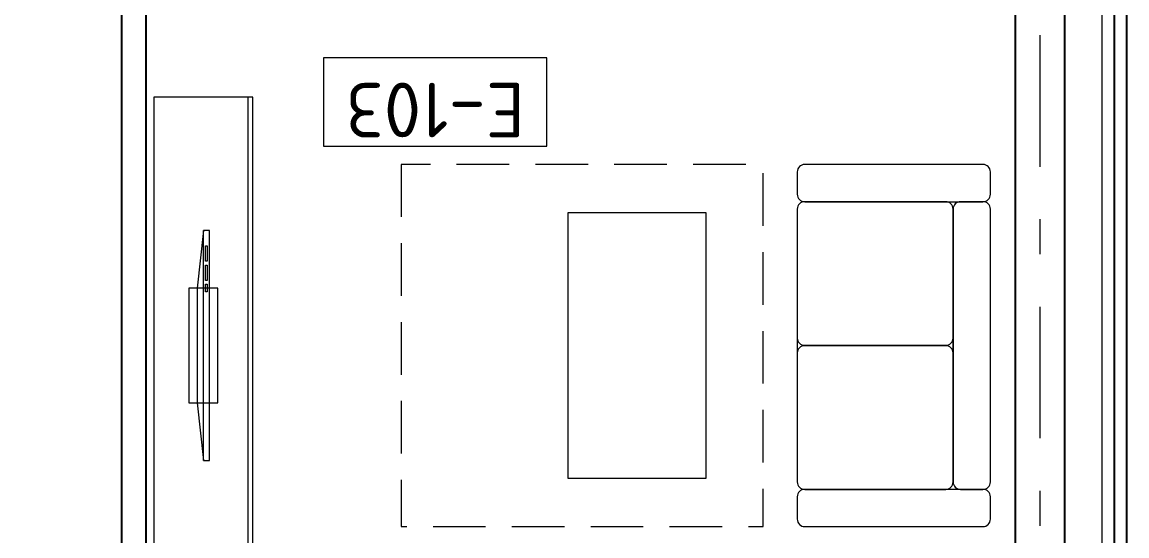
# Model space of a CAD drawing. Header units: millimetres. Extents: x 18162 to 3540582, y 72188 to 247925.
# Drawn here: x 365344 to 369794, y 79693 to 81762 of the extents above; entities that cross this region are included whole.
import ezdxf
from ezdxf.enums import TextEntityAlignment as Align

# ---------------------------------------------------------------- set-up
doc = ezdxf.new("R2010")
doc.units = ezdxf.units.MM
doc.header["$MEASUREMENT"] = 0
doc.set_wipeout_variables(frame=1)
for name, pattern in [('Double Dashed', [1093.611073, 529.166651, -211.666656, 141.111112, -211.666656]), ('Hidden Line', [317.5, 211.666667, -105.833333]), ('Wipeout_Contour', [1000, 0, -1000])]:
    doc.linetypes.add(name, pattern=pattern)
for name, color, linetype in [('Archicad Zone Stamps', 7, 'Continuous'), ('Interior - Furniture', 7, 'Continuous'), ('Model Unit - Zone A', 7, 'Continuous'), ('Structural - Bearing', 7, 'Continuous'), ('Structural - Grid', 7, 'Continuous')]:
    doc.layers.add(name, color=color, linetype=linetype)
doc.styles.add('GENERATED_STYLE_2', font='')
doc.styles.add('GENERATED_STYLE_3', font='', dxfattribs={"width": 0.8})
doc.styles.get('GENERATED_STYLE_2').set_extended_font_data('ISOCPEUR MON')
doc.styles.get('GENERATED_STYLE_3').set_extended_font_data('ISOCPEUR MON')

# ---------------------------------------------------------------- blocks, each defined once
blk = doc.blocks.new('Carpet 27[28]_3', base_point=(366870.3, 79730.2))
at = {"layer": 'Interior - Furniture', "color": 7, "linetype": 'Hidden Line', "lineweight": 5, "flags": 128}
blk.add_lwpolyline([(366870.3, 81188.5), (366870.3, 79730.2), (368328.6, 79730.2), (368328.6, 81188.5)], close=True, dxfattribs=at)
blk = doc.blocks.new('Зочны өрөө_E-103_12_3', base_point=(367251, 81801.8))
at = {"layer": 'Archicad Zone Stamps', "color": 7, "linetype": 'Continuous', "lineweight": 5}
for p, q in [((367457.8, 81617.4), (366557.8, 81617.4)), ((366557.8, 81617.4), (366557.8, 81262.5)), ((367457.8, 81262.5), (367457.8, 81617.4)), ((366557.8, 81262.5), (367457.8, 81262.5))]:
    blk.add_line(p, q, dxfattribs=at)
at = {"layer": 'Archicad Zone Stamps', "color": 7, "lineweight": 5, "style": 'GENERATED_STYLE_2'}
for tag, p in [('DUMMY_861', (366645.5, 81298)), ('ROOM_NUMBER', (367007.8, 81298))]:
    blk.add_attdef(tag, text='', height=220, rotation=180, dxfattribs=at).set_placement(p, align=Align.TOP_CENTER)
blk = doc.blocks.new('Coffee Table 04 27[92]_3', base_point=(367542.7, 79924.6))
at = {"layer": 'Interior - Furniture', "color": 7, "linetype": 'Continuous', "lineweight": 5, "flags": 128}
blk.add_lwpolyline([(367542.7, 79924.6), (368099.1, 79924.6), (368099.1, 80994.1), (367542.7, 80994.1)], close=True, dxfattribs=at)
blk = doc.blocks.new('Sofa 01 27[93]_3', base_point=(369244, 81188.5))
at = {"layer": 'Interior - Furniture', "color": 7, "linetype": 'Continuous', "lineweight": 5}
for p, q in [((369214, 81188.5), (368496.2, 81188.5)), ((368466.2, 81158.5), (368466.2, 81068.5)), ((369244, 81068.5), (369244, 81158.5)), ((369064, 81038.5), (368496.2, 81038.5)), ((369064, 81038.5), (368496.2, 81038.5)), ((368496.2, 81038.5), (369214, 81038.5)), ((369214, 81038.5), (369124, 81038.5)), ((368466.2, 81008.5), (368466.2, 80489.4)), ((368466.2, 81008.5), (368466.2, 79910.2)), ((369094, 80489.4), (369094, 81008.5)), ((369094, 79910.2), (369094, 81008.5)), ((369094, 81008.5), (369094, 79910.2)), ((369244, 79910.2), (369244, 81008.5)), ((368496.2, 80459.4), (369064, 80459.4)), ((369064, 80459.4), (368496.2, 80459.4)), ((368466.2, 80429.4), (368466.2, 79910.2)), ((369094, 79910.2), (369094, 80429.4)), ((368496.2, 79880.2), (369064, 79880.2)), ((368496.2, 79880.2), (369064, 79880.2)), ((369214, 79880.2), (368496.2, 79880.2)), ((369124, 79880.2), (369214, 79880.2)), ((368466.2, 79850.2), (368466.2, 79760.2)), ((369244, 79760.2), (369244, 79850.2)), ((368496.2, 79730.2), (369214, 79730.2))]:
    blk.add_line(p, q, dxfattribs=at)
for centre, start, end in [((368496.2, 81158.5), 90, 180), ((369214, 81158.5), 0, 90), ((368496.2, 81068.5), 180, 270), ((368496.2, 81008.5), 90, 180), ((368496.2, 81008.5), 90, 180), ((369064, 81008.5), 0, 90), ((369064, 81008.5), 0, 90), ((369124, 81008.5), 90, 180), ((369214, 81068.5), 270, 0), ((369214, 81008.5), 0, 90), ((368496.2, 80489.4), 180, 270), ((368496.2, 80429.4), 90, 180), ((369064, 80489.4), 270, 0), ((369064, 80429.4), 0, 90), ((368496.2, 79910.2), 180, 270), ((368496.2, 79910.2), 180, 270), ((368496.2, 79850.2), 90, 180), ((369064, 79910.2), 270, 0), ((369064, 79910.2), 270, 0), ((369124, 79910.2), 180, 270), ((369214, 79910.2), 270, 0), ((369214, 79850.2), 0, 90), ((368496.2, 79760.2), 180, 270), ((369214, 79760.2), 270, 0)]:
    blk.add_arc(centre, 30, start, end, dxfattribs=at)
blk = doc.blocks.new('TV Stand Mounted 27[96]_3', base_point=(366274, 79459.4))
at = {"layer": 'Interior - Furniture', "color": 7, "linetype": 'Continuous', "lineweight": 5}
blk.add_line((366254, 79459.4), (366254, 81459.4), dxfattribs=at)
at = {"layer": 'Interior - Furniture', "color": 7, "linetype": 'Continuous', "lineweight": 5, "flags": 128}
blk.add_lwpolyline([(366274, 79459.4), (366274, 81459.4), (365874, 81459.4), (365874, 79459.4)], close=True, dxfattribs=at)
blk = doc.blocks.new('Flat Panel TV 27[97]_3', base_point=(366099, 79996.6))
at = {"layer": 'Interior - Furniture', "color": 7, "linetype": 'Continuous', "lineweight": 5}
for p, q in [((366074, 79996.6), (366074, 80922.1)), ((366082.7, 80798.7), (366082.7, 80860.4)), ((366082.7, 80860.4), (366089, 80860.4)), ((366089, 80860.4), (366089, 80798.7)), ((366089, 80798.7), (366082.7, 80798.7)), ((366082.7, 80721.6), (366082.7, 80783.3)), ((366082.7, 80783.3), (366089, 80783.3)), ((366089, 80783.3), (366089, 80721.6)), ((366089, 80721.6), (366082.7, 80721.6)), ((366082.7, 80675.3), (366082.7, 80706.2)), ((366082.7, 80706.2), (366089, 80706.2)), ((366089, 80706.2), (366089, 80675.3)), ((366089, 80675.3), (366082.7, 80675.3))]:
    blk.add_line(p, q, dxfattribs=at)
at = {"layer": 'Interior - Furniture', "color": 7, "linetype": 'Continuous', "lineweight": 5, "flags": 128}
for points in [[(366099, 79996.6), (366099, 80922.1), (366074, 80922.1), (366049, 80690.7), (366049, 80228), (366074, 79996.6)], [(366131.8, 80228), (366131.8, 80690.7), (366016.1, 80690.7), (366016.1, 80228)]]:
    blk.add_lwpolyline(points, close=True, dxfattribs=at)
blk = doc.blocks.new('Standard grid marker[167]_3', base_point=(369444, 72524.1))
at = {"layer": 'Structural - Grid', "color": 13, "linetype": 'Double Dashed', "lineweight": 13}
blk.add_line((369444, 73524.1), (369444, 100185.5), dxfattribs=at)
at = {"layer": 'Structural - Grid', "color": 13, "lineweight": 13, "style": 'GENERATED_STYLE_3'}
blk.add_attdef('AC_MarkerText_1', text='', height=250, rotation=180, dxfattribs=at).set_placement((369444, 101360.5), align=Align.TOP_CENTER)

msp = doc.modelspace()

# ---------------------------------------------------------------- linework, layer by layer
at = {"layer": 'Structural - Bearing', "color": 7, "linetype": 'Continuous', "lineweight": 13, "flags": 128}
msp.add_lwpolyline([(339344, 96745.7), (339344, 78545.7), (369544, 78545.7), (369544, 96745.7), (356344, 96745.7), (356344, 92545.7), (353844, 92545.7), (353844, 96745.7)], close=True, dxfattribs=at)

# ---------------------------------------------------------------- block references
at = {"layer": 'Interior - Furniture', "color": 7, "linetype": 'Continuous', "lineweight": 5}
for name, p in [('TV Stand Mounted 27[96]_3', (366274, 79459.4)), ('Sofa 01 27[93]_3', (369244, 81188.5)), ('Coffee Table 04 27[92]_3', (367542.7, 79924.6)), ('Flat Panel TV 27[97]_3', (366099, 79996.6))]:
    msp.add_blockref(name, p, dxfattribs=at)
at = {"layer": 'Interior - Furniture', "color": 7, "linetype": 'Hidden Line', "lineweight": 5}
msp.add_blockref('Carpet 27[28]_3', (366870.3, 79730.2), dxfattribs=at)
at = {"layer": 'Model Unit - Zone A', "color": 7, "linetype": 'Continuous', "lineweight": 5}
msp.add_blockref('Зочны өрөө_E-103_12_3', (367251, 81801.8), dxfattribs=at).add_auto_attribs({'ROOM_NUMBER': 'E-103'})

# ---------------------------------------------------------------- wipeouts: each hides what was drawn before it
at = {"color": 254, "linetype": 'Wipeout_Contour', "lineweight": 0, "ltscale": 1513565.970251363}
msp.add_wipeout([(369744, 82245.7), (369744, 78345.7), (369794, 78345.7), (369794, 82245.7)], dxfattribs=at).dxf.layer = 'Structural - Bearing'

# ---------------------------------------------------------------- next in the draw order: linework, layer by layer
at = {"layer": 'Structural - Bearing', "color": 7, "linetype": 'Continuous', "lineweight": 25, "flags": 128}
msp.add_lwpolyline([(369794, 78345.7), (369794, 82245.7)], dxfattribs=at)

# ---------------------------------------------------------------- next in the draw order: wipeouts: each hides what was drawn before it
at = {"color": 254, "linetype": 'Wipeout_Contour', "lineweight": 0, "ltscale": 1498997.954920165}
msp.add_wipeout([(365744, 84045.7), (365744, 78745.7), (365844, 78745.7), (365844, 84045.7)], dxfattribs=at).dxf.layer = 'Structural - Bearing'
at = {"color": 254, "linetype": 'Wipeout_Contour', "lineweight": 0, "ltscale": 1513391.264767927}
msp.add_wipeout([(369694, 82245.7), (369694, 78395.7), (369744, 78395.7), (369744, 82245.7)], dxfattribs=at).dxf.layer = 'Structural - Bearing'

# ---------------------------------------------------------------- next in the draw order: linework, layer by layer
at = {"layer": 'Structural - Bearing', "color": 7, "linetype": 'Continuous', "lineweight": 25}
msp.add_line((369744, 78395.7), (369744, 82245.7), dxfattribs=at)
at = {"layer": 'Structural - Bearing', "color": 7, "linetype": 'Continuous', "lineweight": 25, "flags": 128}
for points in [[(365744, 84045.7), (365744, 78745.7)], [(365844, 78745.7), (365844, 84045.7)]]:
    msp.add_lwpolyline(points, dxfattribs=at)

# ---------------------------------------------------------------- next in the draw order: wipeouts: each hides what was drawn before it
at = {"color": 254, "linetype": 'Wipeout_Contour', "lineweight": 0, "ltscale": 1891697.428579328}
msp.add_wipeout([(369544, 78545.7), (369694, 78545.7), (369694, 82245.7), (369594, 82245.7), (369544, 82245.7)], dxfattribs=at).dxf.layer = 'Structural - Bearing'

# ---------------------------------------------------------------- next in the draw order: linework, layer by layer
at = {"layer": 'Structural - Bearing', "color": 7, "linetype": 'Continuous', "lineweight": 13}
msp.add_line((369694, 78545.7), (369694, 82245.7), dxfattribs=at)

# ---------------------------------------------------------------- next in the draw order: wipeouts: each hides what was drawn before it
at = {"color": 254, "linetype": 'Wipeout_Contour', "lineweight": 0, "ltscale": 1512461.985588643}
msp.add_wipeout([(369544, 82245.7), (369344, 82245.7), (369344, 78745.7), (369544, 78745.7)], dxfattribs=at).dxf.layer = 'Structural - Bearing'

# ---------------------------------------------------------------- next in the draw order: linework, layer by layer
at = {"layer": 'Structural - Bearing', "color": 7, "linetype": 'Continuous', "lineweight": 25}
msp.add_line((369544, 78745.7), (369544, 82245.7), dxfattribs=at)
at = {"layer": 'Structural - Bearing', "color": 7, "linetype": 'Continuous', "lineweight": 25, "flags": 128}
msp.add_lwpolyline([(369344, 82245.7), (369344, 78745.7)], dxfattribs=at)

# ---------------------------------------------------------------- next in the draw order: block references
at = {"layer": 'Structural - Grid', "color": 13, "linetype": 'Continuous', "lineweight": 13}
msp.add_blockref('Standard grid marker[167]_3', (369444, 72524.1), dxfattribs=at)

doc.saveas('drawing.dxf')
